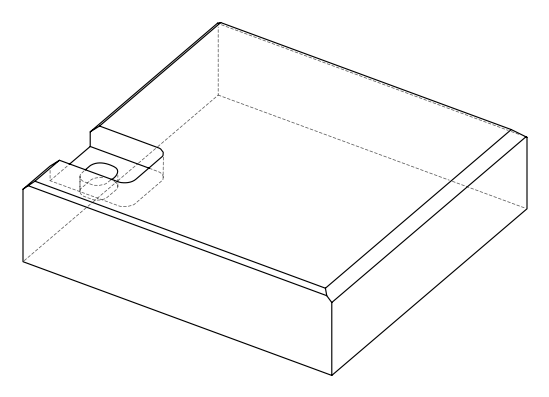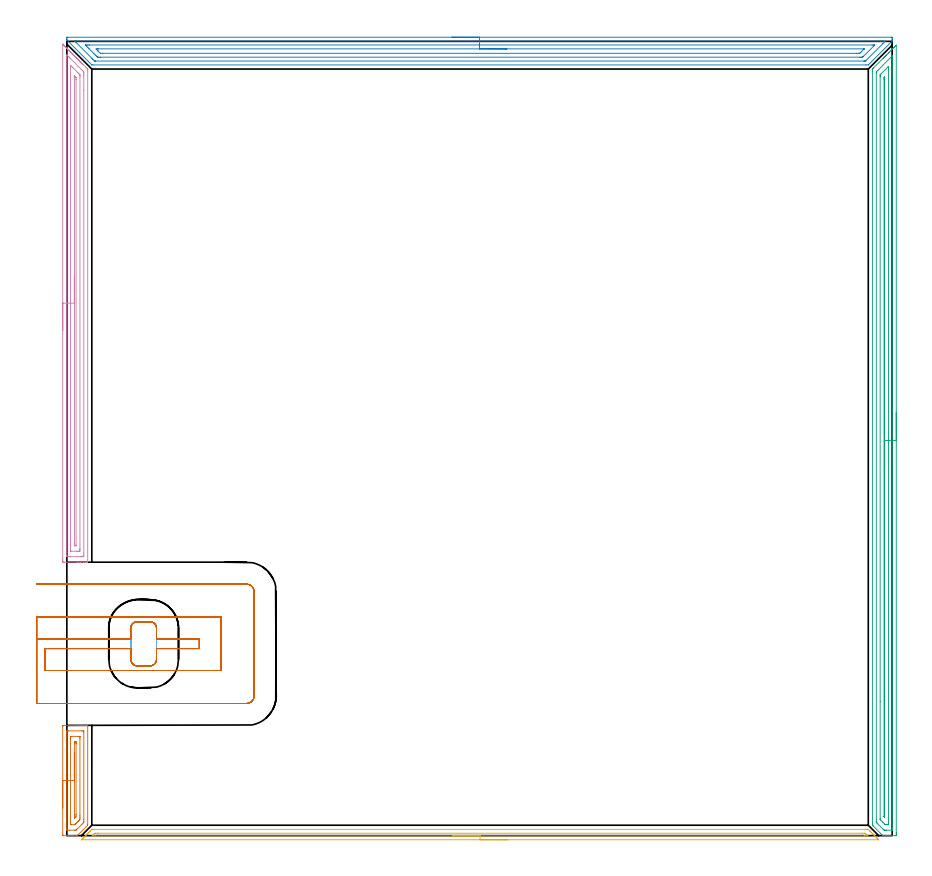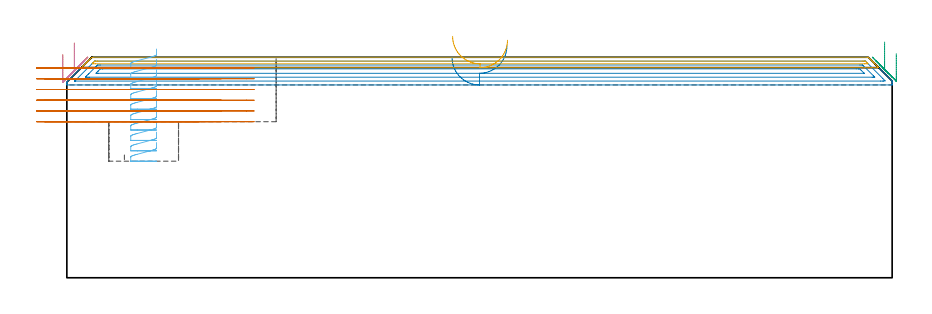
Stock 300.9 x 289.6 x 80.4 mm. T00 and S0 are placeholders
(PLAN: 7 operations, 1 tool changes, 40 min)
(1 AREA_MILL | FG_CHAMFER_SURFACE | UGT0205_001 | 1.44 min | 1894 mm3)
(2 AREA_MILL_1 | FG_CHAMFER_SURFACE_1 | UGT0205_001 | 9.61 min | 15351 mm3)
(3 AREA_MILL_2 | FG_CHAMFER_SURFACE_2 | UGT0205_001 | 9.21 min | 10689 mm3)
(4 AREA_MILL_3 | FG_CHAMFER_SURFACE_3 | UGT0205_001 | 6.08 min | 7799 mm3)
(5 AREA_MILL_4 | FG_CHAMFER_SURFACE_4 | UGT0205_001 | 4.75 min | 2064 mm3)
(6 MILL_RECTANGULAR_POCKET | POCKET_RECTANGULAR_STRAIGHT | UGT0201_008 | Follow Part, ap 4, ae 75% | 2.02 min | 27389 mm3)
(7 MILL_SLOT | SLOT_PARTIAL_RECTANGULAR | UGT0201_008 | Follow Part, ap 4, ae 75% | 6.9 min | 88073 mm3)
(TOOL UGT0205_001 | Chamfer Mill 20 x 3 x 45 deg. | D20 FL50 Z2)
(TOOL UGT0201_008 | End Mill 16 mm | D16 FL32 Z4)
(OP 1 AREA_MILL)
G17 G21 G94 G90
T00 M6
G54
G17 G0 G90 X-1.5 Y10.1 S1061 M3
G43 Z90.4 H0
Z81.3
G94 G1 Y10.138 Z80.428 F250.
Y10.252 Z79.564
Y10.441 Z78.712
Y10.703 Z77.88
Y11.037 Z77.074
Y11.44 Z76.3
Y11.908 Z75.564
Y12.44 Z74.872
Y13.029 Z74.229
Y13.672 Z73.64
Y14.364 Z73.108
Y15.1 Z72.64
Y15.874 Z72.237
Y16.68 Z71.903
Y17.512 Z71.641
Y18.364 Z71.452
Y19.228 Z71.338
Y20.1 Z71.3
Y39.649
X-1.496 Y39.99 Z71.302
X-1.491 Y40.19 Z71.305
X-1.286 Y40.2 Z71.511
X3.494 Z76.288
X4.169 Z76.967
X4.383 Z77.18
X5.058 Z77.855
X5.272 Z78.068
X5.699 Z78.498
X6.621 Z79.42
X7.049 Z79.847
X7.336 Z80.134
X7.57 Y40.19 Z80.362
X7.58 Y40.177 Z80.373
X7.595 Y40.137 Z80.391
X7.6 Y40.093 Z80.4
Y4.106
X7.599 Y3.805 Z80.385
X7.503 Y3.703 Z80.303
X4.288 Y0.488 Z77.088
X4.056 Y0.255 Z76.854
X3.939 Y0.138 Z76.735
X3.807 Y0.01 Z76.604
X3.747 Y0. Z76.547
X2.145 Z74.944
X1.717 Z74.513
X1.503 Z74.3
X0.829 Z73.626
X0.615 Z73.412
X-0.06 Z72.733
X-1.496 Y0.002 Z71.299
X-1.497 Y0.003 Z71.298
X-1.5 Y0.551 Z71.3
Y20.1
X-0.086 Z72.714
X-0.085 Y37.872 Z72.715
X-0.084 Y37.896 Z72.716
X-0.06 Y38.19 Z72.74
X0.501 Y38.199 Z73.301
X5.272 Y38.2 Z78.072
X5.834 Y38.198 Z78.634
X6.16 Y38.19 Z78.96
X6.184 Y37.872 Z78.984
X6.185 Y37.847 Z78.985
X6.186 Y5.883 Z78.986
X6.184 Y4.994 Z78.984
X6.183 Y4.971 Z78.983
X6.16 Y4.822 Z78.96
X5.806 Y4.46 Z78.606
X5.456 Y4.106 Z78.256
X5.364 Y4.013 Z78.164
X3.679 Y2.328 Z76.479
X3.586 Y2.236 Z76.386
X3.494 Y2.147 Z76.294
X3.351 Y2.013 Z76.151
X3.214 Y2.007 Z76.014
X2.933 Y2.001 Z75.733
X0.829 Y2. Z73.629
X0.266 Y2.002 Z73.066
X-0.06 Y2.01 Z72.74
X-0.084 Y2.328 Z72.716
X-0.085 Y2.353 Z72.715
X-0.086 Y20.1 Z72.714
X1.328 Z74.128
X1.329 Y35.206 Z74.129
X1.33 Y35.593 Z74.13
X1.334 Y36.094 Z74.134
X1.335 Y36.182 Z74.135
X1.506 Y36.193 Z74.306
X1.613 Y36.199 Z74.413
X4.383 Y36.2 Z77.183
X4.488 Y36.198 Z77.288
X4.699 Y36.193 Z77.499
X4.757 Y36.19 Z77.557
X4.765 Y36.179 Z77.565
X4.768 Y36.149 Z77.568
X4.769 Y36.094 Z77.569
X4.771 Y35.706 Z77.571
X4.772 Y35.206 Z77.572
X4.771 Y7.271 Z77.571
Y6.771
X4.769 Y6.385 Z77.569
X4.764 Y5.883 Z77.564
X4.578 Y5.687 Z77.378
X4.383 Y5.485 Z77.183
X4.139 Y5.238 Z76.939
X3.895 Y4.994 Z76.695
X3.494 Y4.593 Z76.294
X3.25 Y4.35 Z76.05
X3.003 Y4.106 Z75.803
X2.923 Y4.034 Z75.723
X2.886 Y4.01 Z75.686
X2.817 Y4.006 Z75.617
X2.71 Y4.001 Z75.51
X1.717 Y4. Z74.517
X1.612 Y4.002 Z74.412
X1.401 Y4.007 Z74.201
X1.343 Y4.01 Z74.143
X1.335 Y4.021 Z74.135
X1.332 Y4.051 Z74.132
X1.331 Y4.106 Z74.131
X1.329 Y4.494 Z74.129
X1.328 Y4.994 Z74.128
Y20.1
X2.743 Z75.543
Y33.566
X2.748 Y34.175 Z75.548
X2.75 Y34.19 Z75.55
X2.765 Y34.193 Z75.565
X2.805 Y34.197 Z75.605
X2.887 Y34.199 Z75.687
X3.05 Y34.2 Z75.85
X3.214 Y34.199 Z76.014
X3.295 Y34.197 Z76.095
X3.335 Y34.193 Z76.135
X3.35 Y34.19 Z76.15
X3.351 Y34.179 Z76.151
X3.357 Y33.566 Z76.157
Y33.429
Y7.66
X3.356 Y7.523 Z76.156
X3.351 Y6.914 Z76.151
X3.219 Y6.771 Z76.019
X3.085 Y6.637 Z75.885
X2.911 Y6.466 Z75.711
X2.75 Y6.311 Z75.55
X2.744 Y6.633 Z75.544
X2.743 Y7.523 Z75.543
Y20.1
Y20.972 Z75.581
Y21.836 Z75.695
Y22.688 Z75.883
Y23.52 Z76.146
Y24.326 Z76.48
Y25.1 Z76.882
Y25.836 Z77.351
Y26.528 Z77.882
Y27.171 Z78.472
Y27.76 Z79.115
Y28.292 Z79.807
Y28.76 Z80.543
Y29.163 Z81.316
Y29.497 Z82.122
Y29.759 Z82.954
Y29.948 Z83.806
Y30.062 Z84.671
Y30.1 Z85.543
G0 Z90.4
M5
M2
(OP 2 AREA_MILL_1)
G17 G21 G94 G90
T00 M6
G54
G17 G0 G90 X140.45 Y291.1 S1061 M3
G43 Z90.4 H0
Z80.3
G94 G1 X140.488 Z79.428 F250.
X140.602 Z78.564
X140.791 Z77.712
X141.053 Z76.88
X141.387 Z76.074
X141.79 Z75.3
X142.259 Z74.564
X142.79 Z73.872
X143.379 Z73.229
X144.022 Z72.64
X144.714 Z72.109
X145.45 Z71.64
X146.224 Z71.237
X147.03 Z70.903
X147.862 Z70.641
X148.714 Z70.452
X149.578 Z70.338
X150.45 Z70.3
X300.747
X300.823 Y291.098 Z70.302
X300.89 Y291.092 Z70.305
X300.9 Y290.788 Z70.611
Y290.226 Z71.173
X300.89 Y289.693 Z71.704
X300.816 Y289.616 Z71.783
X300.747 Y289.546 Z71.852
X292.274 Y281.074 Z80.326
X292.204 Y281.006 Z80.392
X291.382 Y281. Z80.4
X9.518
X9.099 Y281.006 Z80.392
X9.018 Y281.081 Z80.316
X0.153 Y289.946 Z71.452
X0.04 Y290.062 Z71.336
X0.01 Y290.096 Z71.301
X0. Y290.367 Z71.032
Y290.789 Z70.61
X0.01 Y291.092 Z70.305
X0.078 Y291.1 Z70.3
X150.45
Y289.686 Z71.714
X296.733
X297.559 Y289.682 Z71.718
X297.625 Y289.679 Z71.721
X298.354 Y289.616 Z71.784
X297.475 Y288.725 Z72.675
X291.308 Y282.558 Z78.842
X291.232 Y282.484 Z78.916
X291.186 Y282.443 Z78.957
X291.166 Y282.427 Z78.973
X291.047 Y282.421 Z78.979
X290.768 Y282.416 Z78.984
X290.629 Y282.415 Z78.985
X10.41
X10.341 Y282.416 Z78.984
X10.202 Y282.421 Z78.979
X10.135 Y282.426 Z78.974
X10.114 Y282.444 Z78.956
X10.069 Y282.484 Z78.916
X9.518 Y283.031 Z78.369
X9.174 Y283.375 Z78.025
X3.275 Y289.275 Z72.125
X2.937 Y289.616 Z71.784
X2.891 Y289.667 Z71.733
X2.884 Y289.675 Z71.725
X2.905 Y289.679 Z71.721
X2.996 Y289.682 Z71.718
X3.135 Y289.685 Z71.715
X3.205 Y289.686 Z71.714
X150.45
Y288.272 Z73.128
X293.619 Y288.271 Z73.129
X294.057 Y288.27 Z73.13
X294.515 Y288.267 Z73.133
X294.535 Y288.265 Z73.135
X294.547 Y288.257 Z73.143
X294.537 Y288.245 Z73.155
X294.134 Y287.833 Z73.567
X294.096 Y287.795 Z73.605
X290.49 Y284.189 Z77.211
X290.213 Y283.92 Z77.48
X290.135 Y283.847 Z77.553
X290.03 Y283.835 Z77.565
X289.598 Y283.831 Z77.569
X289.144 Y283.829 Z77.571
X12.194
X11.738 Y283.831 Z77.569
X11.302 Y283.835 Z77.565
X11.165 Y283.846 Z77.554
X11.022 Y283.985 Z77.415
X10.734 Y284.267 Z77.133
X10.41 Y284.589 Z76.811
X9.841 Y285.158 Z76.242
X8.058 Y286.941 Z74.459
X7.735 Y287.265 Z74.135
X7.169 Y287.833 Z73.567
X6.843 Y288.167 Z73.233
X6.76 Y288.265 Z73.135
X6.843 Y288.266 Z73.134
X7.297 Y288.27 Z73.13
X7.735 Y288.271 Z73.129
X8.188
X150.45 Y288.272 Z73.128
Y286.857 Z74.543
X290.49
X290.576 Y286.855 Z74.545
X290.686 Y286.85 Z74.55
X290.679 Y286.838 Z74.562
X290.639 Y286.792 Z74.608
X290.551 Y286.7 Z74.7
X290.49 Y286.638 Z74.762
X289.75 Y285.898 Z75.502
X289.598 Y285.747 Z75.653
X289.301 Y285.455 Z75.945
X289.099 Y285.26 Z76.14
X288.706 Y285.246 Z76.154
X288.62 Y285.244 Z76.156
X287.814 Y285.243 Z76.157
X13.086
X13.001 Y285.244 Z76.156
X12.194 Y285.261 Z76.139
X11.399 Y286.05 Z75.35
X11.302 Y286.147 Z75.253
X10.62 Y286.841 Z74.559
X11.302 Y286.855 Z74.545
X11.387 Y286.856 Z74.544
X150.45 Y286.857 Z74.543
X151.322 Z74.581
X152.187 Z74.695
X153.038 Z74.883
X153.87 Z75.146
X154.676 Z75.48
X155.45 Z75.882
X156.186 Z76.351
X156.878 Z76.882
X157.521 Z77.472
X158.11 Z78.115
X158.642 Z78.807
X159.11 Z79.543
X159.513 Z80.317
X159.847 Z81.123
X160.109 Z81.955
X160.298 Z82.806
X160.412 Z83.671
X160.45 Z84.543
G0 Z90.4
M5
M2
(OP 3 AREA_MILL_2)
G17 G21 G94 G90
T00 M6
G54
G17 G0 G90 X302.4 Y154.1 S1061 M3
G43 Z90.4 H0
Z81.7
G94 G1 Y154.062 Z80.828 F250.
Y153.948 Z79.963
Y153.759 Z79.112
Y153.497 Z78.28
Y153.163 Z77.474
Y152.76 Z76.7
Y152.292 Z75.964
Y151.76 Z75.272
Y151.171 Z74.629
Y150.528 Z74.04
Y149.836 Z73.508
Y149.1 Z73.04
Y148.326 Z72.637
Y147.52 Z72.303
Y146.688 Z72.041
Y145.837 Z71.852
Y144.972 Z71.738
Y144.1 Z71.7
Y1.112
X302.399 Y0.626 Z71.701
X302.395 Y0.223 Z71.702
X302.392 Y0.01 Z71.705
X302. Y0. Z72.096
X300.244 Z73.85
X299.718 Z74.379
X299.367 Z74.729
X298.84 Z75.255
X298.489 Z75.605
X297.611 Y0.001 Z76.487
X297.508 Y0.003 Z76.589
X297.474 Y0.03 Z76.625
X297.172 Y0.328 Z76.928
X296.733 Y0.765 Z77.363
X293.993 Y3.506 Z80.105
X293.845 Y3.656 Z80.252
X293.7 Y3.805 Z80.385
Y4.202 Z80.4
Y278.635
X293.707 Y279.5 Z80.393
X293.732 Y279.529 Z80.368
X294.1 Y279.901 Z79.998
X297.611 Y283.413 Z76.485
X297.75 Y283.551 Z76.347
X297.908 Y283.709 Z76.19
X298.05 Y283.852 Z76.045
X298.197 Y283.998 Z75.901
X298.339 Y284.14 Z75.759
X298.489 Y284.291 Z75.606
X298.644 Y284.445 Z75.454
X298.77 Y284.571 Z75.328
X298.928 Y284.73 Z75.167
X299.44 Y285.24 Z74.66
X299.687 Y285.488 Z74.411
X299.806 Y285.607 Z74.291
X300.368 Y286.168 Z73.732
X300.581 Y286.382 Z73.517
X300.683 Y286.485 Z73.413
X301.122 Y286.923 Z72.977
X301.561 Y287.363 Z72.535
X301.799 Y287.599 Z72.301
X302.281 Y288.082 Z71.818
X302.373 Y288.17 Z71.725
X302.394 Y288.183 Z71.703
X302.399 Y288.17 Z71.699
X302.4 Y144.1 Z71.7
X300.986 Z73.114
Y2.414
X300.984 Y2.036 Z73.116
X300.982 Y2.014 Z73.118
X300.98 Y2.011 Z73.12
X300.966 Y2.007 Z73.134
X300.894 Y2.002 Z73.206
X300.786 Y2.001 Z73.314
X300.651 Y2. Z73.449
X298.895 Z75.205
X298.489 Y2.001 Z75.611
X298.013 Y2.004 Z76.087
X297.969 Y2.01 Z76.131
X297.825 Y2.137 Z76.275
X297.685 Y2.268 Z76.415
X297.611 Y2.339 Z76.489
X295.636 Y4.314 Z78.464
X295.401 Y4.552 Z78.699
X295.235 Y4.724 Z78.865
X295.121 Y4.844 Z78.979
X295.119 Y4.863 Z78.981
X295.116 Y4.955 Z78.984
X295.115 Y5.095 Z78.985
X295.114 Y5.85 Z78.986
X295.115 Y278.118 Z78.985
X295.116 Y278.307 Z78.984
X295.119 Y278.401 Z78.981
X295.121 Y278.445 Z78.979
X295.135 Y278.474 Z78.965
X295.288 Y278.635 Z78.812
X295.573 Y278.923 Z78.527
X295.856 Y279.206 Z78.244
X300.751 Y284.101 Z73.349
X300.888 Y284.236 Z73.212
X300.974 Y284.317 Z73.126
X300.978 Y284.318 Z73.122
X300.98 Y284.313 Z73.12
X300.983 Y284.256 Z73.117
X300.985 Y284.138 Z73.115
X300.986 Y144.1 Z73.114
X299.572 Z74.528
X299.571 Y5.095 Z74.529
X299.57 Y4.888 Z74.53
X299.564 Y4.202 Z74.536
X299.558 Y4.007 Z74.542
X299.367 Y4.005 Z74.733
X298.685 Y4.002 Z75.415
X298.489 Y4.007 Z75.611
X298.425 Y4.01 Z75.675
X298.348 Y4.063 Z75.752
X298.202 Y4.202 Z75.898
X297.611 Y4.789 Z76.489
X297.304 Y5.095 Z76.796
X296.733 Y5.67 Z77.367
X296.576 Y5.832 Z77.524
X296.539 Y5.872 Z77.561
X296.535 Y5.921 Z77.565
X296.532 Y5.989 Z77.568
X296.529 Y6.197 Z77.571
X296.528 Y48.925 Z77.572
X296.529 Y276.847 Z77.571
X296.53 Y277.055 Z77.57
X296.532 Y277.264 Z77.568
X296.535 Y277.4 Z77.565
X296.554 Y277.443 Z77.546
X296.581 Y277.473 Z77.519
X296.733 Y277.633 Z77.367
X299.444 Y280.344 Z74.656
X299.524 Y280.423 Z74.576
X299.545 Y280.437 Z74.555
X299.565 Y280.449 Z74.535
X299.566 Y280.423 Z74.534
X299.57 Y280.292 Z74.53
X299.571 Y280.214 Z74.529
X299.572 Y279.529 Z74.528
Y144.1
X298.157 Z75.943
Y7.559
X298.155 Y7.224 Z75.945
X298.15 Y6.883 Z75.95
X298.143 Y6.717 Z75.957
X297.971 Y6.883 Z76.129
X297.951 Y6.91 Z76.149
X297.948 Y6.926 Z76.152
X297.945 Y6.966 Z76.155
X297.943 Y7.05 Z76.157
Y275.615
X297.944 Y275.953 Z76.156
X297.947 Y276.249 Z76.153
X297.95 Y276.375 Z76.15
X298.006 Y276.445 Z76.094
X298.071 Y276.518 Z76.029
X298.113 Y276.559 Z75.987
X298.144 Y276.584 Z75.956
X298.15 Y276.587 Z75.95
X298.152 Y276.566 Z75.948
X298.155 Y276.462 Z75.945
X298.157 Y276.291 Z75.943
Y144.1
Y143.228 Z75.981
Y142.364 Z76.095
Y141.512 Z76.283
Y140.68 Z76.546
Y139.874 Z76.88
Y139.1 Z77.282
Y138.364 Z77.751
Y137.672 Z78.282
Y137.029 Z78.872
Y136.44 Z79.515
Y135.909 Z80.207
Y135.44 Z80.943
Y135.037 Z81.716
Y134.703 Z82.522
Y134.441 Z83.354
Y134.252 Z84.206
Y134.138 Z85.071
Y134.1 Z85.943
G0 Z90.4
M5
M2
(OP 4 AREA_MILL_3)
G17 G21 G94 G90
T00 M6
G54
G17 G0 G90 X-1.5 Y184.15 S1061 M3
G43 Z90.4 H0
Z81.3
G94 G1 Y184.188 Z80.428 F250.
Y184.302 Z79.564
Y184.491 Z78.712
Y184.753 Z77.88
Y185.087 Z77.074
Y185.49 Z76.3
Y185.959 Z75.564
Y186.49 Z74.872
Y187.079 Z74.229
Y187.722 Z73.64
Y188.414 Z73.108
Y189.15 Z72.64
Y189.924 Z72.237
Y190.73 Z71.903
Y191.562 Z71.641
Y192.414 Z71.452
Y193.278 Z71.338
Y194.15 Z71.3
Y288.348
X-1.495 Y288.574 Z71.304
X-1.493 Y288.582 Z71.305
X-1.473 Y288.574 Z71.325
X-1.419 Y288.52 Z71.38
X-1.155 Y288.255 Z71.645
X-0.949 Y288.05 Z71.848
X-0.878 Y287.979 Z71.921
X-0.724 Y287.825 Z72.075
X-0.652 Y287.754 Z72.144
X-0.58 Y287.681 Z72.219
X-0.429 Y287.53 Z72.37
X-0.356 Y287.458 Z72.44
X-0.282 Y287.383 Z72.517
X-0.135 Y287.235 Z72.664
X-0.06 Y287.162 Z72.736
X0.016 Y287.085 Z72.815
X0.16 Y286.941 Z72.959
X0.236 Y286.866 Z73.032
X0.313 Y286.787 Z73.113
X0.454 Y286.646 Z73.253
X0.532 Y286.57 Z73.329
X0.611 Y286.489 Z73.41
X0.749 Y286.352 Z73.548
X0.829 Y286.273 Z73.625
X0.909 Y286.191 Z73.708
X1.043 Y286.057 Z73.843
X1.125 Y285.977 Z73.921
X1.207 Y285.893 Z74.006
X1.338 Y285.763 Z74.137
X1.421 Y285.681 Z74.217
X1.505 Y285.596 Z74.304
X1.632 Y285.468 Z74.432
X1.717 Y285.385 Z74.513
X1.803 Y285.298 Z74.602
X1.927 Y285.173 Z74.726
X2.013 Y285.089 Z74.809
X2.101 Y285. Z74.9
X2.222 Y284.879 Z75.021
X2.31 Y284.792 Z75.106
X2.398 Y284.702 Z75.198
X2.516 Y284.584 Z75.315
X2.606 Y284.496 Z75.402
X2.696 Y284.404 Z75.496
X2.811 Y284.29 Z75.61
X2.902 Y284.2 Z75.698
X2.994 Y284.106 Z75.793
X3.105 Y283.995 Z75.905
X3.198 Y283.904 Z75.994
X3.292 Y283.808 Z76.091
X3.4 Y283.7 Z76.199
X3.494 Y283.608 Z76.29
X3.59 Y283.511 Z76.389
X3.694 Y283.406 Z76.494
X3.791 Y283.311 Z76.587
X3.888 Y283.213 Z76.687
X3.989 Y283.111 Z76.788
X4.087 Y283.015 Z76.883
X4.186 Y282.915 Z76.985
X4.284 Y282.817 Z77.083
X4.383 Y282.719 Z77.179
X4.483 Y282.617 Z77.283
X4.578 Y282.522 Z77.378
X4.679 Y282.423 Z77.475
X4.781 Y282.319 Z77.581
X4.873 Y282.228 Z77.672
X4.975 Y282.127 Z77.771
X5.079 Y282.021 Z77.879
X5.167 Y281.933 Z77.967
X5.271 Y281.83 Z78.068
X5.377 Y281.723 Z78.177
X5.462 Y281.638 Z78.261
X5.568 Y281.534 Z78.364
X5.675 Y281.425 Z78.474
X5.756 Y281.344 Z78.556
X5.864 Y281.238 Z78.66
X7.049 Y280.053 Z79.845
X7.165 Y279.936 Z79.963
X7.493 Y279.608 Z80.291
X7.513 Y279.587 Z80.31
X7.599 Y279.495 Z80.386
X7.6 Y279.042 Z80.4
Y99.875
X7.597 Y99.71 Z80.388
X7.56 Y99.707 Z80.351
X7.169 Y99.7 Z79.968
X6.855 Z79.655
X6.16 Z78.955
X4.924 Z77.721
X4.383 Z77.177
X3.765 Z76.56
X-0.949 Y99.701 Z71.849
X-1.188 Y99.703 Z71.609
X-1.492 Y99.708 Z71.306
X-1.494 Y99.773 Z71.303
X-1.499 Y100.322 Z71.301
X-1.5 Y100.876 Z71.3
Y194.15
X-0.086 Z72.714
Y283.511
X-0.085 Y284.404 Z72.715
X-0.084 Y284.428 Z72.716
X-0.06 Y284.698 Z72.74
X0.243 Y284.404 Z73.043
X0.829 Y283.822 Z73.629
X1.14 Y283.511 Z73.94
X5.271 Y279.378 Z78.071
X5.606 Y279.042 Z78.406
X6.16 Y278.478 Z78.96
X6.184 Y278.149 Z78.984
X6.185 Y278.124 Z78.985
X6.186 Y277.255 Z78.986
Y271.81
Y103.002
X6.185 Y102.109 Z78.985
X6.184 Y102.085 Z78.984
X6.16 Y101.71 Z78.96
X5.676 Y101.702 Z78.476
X5.271 Y101.701 Z78.071
X4.789 Y101.7 Z77.589
X1.235 Z74.035
X0.829 Y101.701 Z73.629
X0.344 Y101.702 Z73.144
X-0.06 Y101.71 Z72.74
X-0.084 Y102.109 Z72.716
X-0.085 Y102.134 Z72.715
X-0.086 Y194.15 Z72.714
X1.328 Z74.128
X1.329 Y279.936 Z74.129
X1.33 Y280.326 Z74.13
X1.334 Y280.83 Z74.134
X1.335 Y280.849 Z74.135
X1.364 Y280.83 Z74.164
X1.717 Y280.482 Z74.517
X2.265 Y279.936 Z75.065
X4.052 Y278.149 Z76.852
X4.383 Y277.817 Z77.183
X4.662 Y277.535 Z77.462
X4.731 Y277.462 Z77.531
X4.762 Y277.427 Z77.562
X4.765 Y277.385 Z77.565
X4.768 Y277.255 Z77.568
X4.771 Y276.865 Z77.571
Y104.79
X4.77 Y104.4 Z77.57
X4.767 Y103.896 Z77.567
X4.764 Y103.71 Z77.564
X4.575 Y103.703 Z77.375
X4.383 Y103.701 Z77.183
X3.689 Y103.7 Z76.489
X1.522 Y103.701 Z74.322
X1.392 Y103.704 Z74.192
X1.346 Y103.709 Z74.146
X1.334 Y103.714 Z74.134
X1.333 Y103.72 Z74.133
X1.33 Y103.766 Z74.13
X1.329 Y103.896 Z74.129
X1.328 Y104.287 Z74.128
Y194.15
X2.743 Z75.543
Y276.362
X2.748 Y276.979 Z75.548
X2.749 Y276.988 Z75.549
X2.753 Y276.986 Z75.553
X2.796 Y276.95 Z75.596
X2.881 Y276.869 Z75.681
X3.05 Y276.701 Z75.85
X3.218 Y276.53 Z76.018
X3.302 Y276.442 Z76.102
X3.341 Y276.398 Z76.141
X3.35 Y276.362 Z76.15
X3.356 Y275.744 Z76.156
X3.357 Y275.606 Z76.157
Y105.959
X3.356 Y105.822 Z76.156
X3.352 Y105.719 Z76.152
X3.35 Y105.71 Z76.15
X3.343 Y105.706 Z76.143
X3.317 Y105.702 Z76.117
X3.264 Y105.701 Z76.064
X3.05 Y105.7 Z75.85
X2.836 Y105.701 Z75.636
X2.783 Y105.702 Z75.583
X2.757 Y105.706 Z75.557
X2.75 Y105.71 Z75.55
X2.748 Y105.719 Z75.548
X2.745 Y105.821 Z75.545
X2.743 Y106.439 Z75.543
Y106.577
Y194.15
Y195.022 Z75.581
Y195.887 Z75.695
Y196.738 Z75.883
Y197.57 Z76.146
Y198.376 Z76.48
Y199.15 Z76.882
Y199.886 Z77.351
Y200.578 Z77.882
Y201.221 Z78.472
Y201.811 Z79.115
Y202.342 Z79.807
Y202.81 Z80.543
Y203.213 Z81.316
Y203.547 Z82.122
Y203.809 Z82.954
Y203.998 Z83.806
Y204.112 Z84.671
Y204.15 Z85.543
G0 Z90.4
M5
M2
(OP 5 AREA_MILL_4)
G17 G21 G94 G90
T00 M6
G54
G17 G0 G90 X160.65 Y-1.5 S1061 M3
G43 Z90.4 H0
Z86.6
G94 G1 X160.612 Z85.728 F250.
X160.498 Z84.863
X160.309 Z84.012
X160.047 Z83.18
X159.713 Z82.374
X159.31 Z81.6
X158.841 Z80.864
X158.31 Z80.172
X157.721 Z79.529
X157.078 Z78.94
X156.386 Z78.408
X155.65 Z77.94
X154.876 Z77.537
X154.07 Z77.203
X153.238 Z76.941
X152.386 Z76.752
X151.521 Z76.638
X150.65 Z76.6
X5.54
X5.323 Y-1.494 Z76.604
X5.318 Y-1.493 Z76.605
X5.323 Y-1.476 Z76.622
X5.709 Y-1.091 Z77.009
X5.864 Y-0.934 Z77.162
X5.919 Y-0.881 Z77.218
X6.107 Y-0.692 Z77.407
X6.161 Y-0.638 Z77.459
X6.217 Y-0.583 Z77.516
X6.403 Y-0.397 Z77.702
X6.457 Y-0.341 Z77.755
X6.514 Y-0.285 Z77.814
X6.698 Y-0.102 Z77.997
X6.754 Y-0.045 Z78.052
X6.812 Y0.013 Z78.112
X6.993 Y0.194 Z78.293
X7.05 Y0.252 Z78.348
X7.11 Y0.31 Z78.409
X7.288 Y0.489 Z78.588
X7.347 Y0.548 Z78.645
X7.408 Y0.608 Z78.707
X7.584 Y0.784 Z78.883
X7.643 Y0.845 Z78.941
X7.706 Y0.906 Z79.005
X7.879 Y1.079 Z79.178
X7.94 Y1.141 Z79.238
X8.003 Y1.204 Z79.303
X8.174 Y1.375 Z79.474
X8.236 Y1.438 Z79.534
X8.301 Y1.501 Z79.601
X8.47 Y1.67 Z79.769
X8.533 Y1.734 Z79.831
X9.026 Y2.226 Z80.325
X9.096 Y2.294 Z80.392
X9.492 Y2.3 Z80.4
X291.808
X292.204 Y2.294 Z80.392
X292.274 Y2.226 Z80.325
X292.322 Y2.179 Z80.277
X292.701 Y1.8 Z79.898
X292.767 Y1.734 Z79.831
X292.83 Y1.67 Z79.769
X292.999 Y1.502 Z79.601
X293.064 Y1.438 Z79.534
X293.126 Y1.375 Z79.474
X293.297 Y1.204 Z79.303
X293.36 Y1.141 Z79.238
X293.421 Y1.079 Z79.178
X293.594 Y0.906 Z79.005
X293.657 Y0.845 Z78.941
X293.716 Y0.784 Z78.883
X293.892 Y0.608 Z78.707
X293.953 Y0.548 Z78.645
X294.012 Y0.489 Z78.588
X294.19 Y0.31 Z78.409
X294.25 Y0.252 Z78.348
X294.307 Y0.194 Z78.293
X294.488 Y0.013 Z78.112
X294.546 Y-0.045 Z78.052
X294.602 Y-0.102 Z77.997
X294.786 Y-0.285 Z77.814
X294.843 Y-0.341 Z77.755
X294.897 Y-0.397 Z77.702
X295.083 Y-0.583 Z77.516
X295.139 Y-0.638 Z77.459
X295.193 Y-0.692 Z77.407
X295.381 Y-0.881 Z77.218
X295.436 Y-0.934 Z77.162
X295.591 Y-1.091 Z77.009
X295.679 Y-1.179 Z76.921
X295.88 Y-1.379 Z76.719
X295.977 Y-1.48 Z76.618
X295.983 Y-1.494 Z76.603
X295.977 Y-1.499 Z76.599
X295.76 Y-1.5 Z76.6
X150.65
Y-0.086 Z78.014
X10.386
X9.53 Y-0.082 Z78.018
X9.492 Y-0.079 Z78.021
X9.217 Y-0.045 Z78.055
X9.351 Y0.096 Z78.196
X9.492 Y0.241 Z78.341
X9.797 Y0.542 Z78.642
X10.107 Y0.845 Z78.945
X10.351 Y0.88 Z78.98
X10.386 Y0.882 Z78.982
X11.238 Y0.886 Z78.986
X11.279
X290.021
X290.876 Y0.882 Z78.982
X290.914 Y0.88 Z78.98
X291.193 Y0.845 Z78.945
X291.808 Y0.237 Z78.337
X292.083 Y-0.045 Z78.055
X291.843 Y-0.08 Z78.02
X291.808 Y-0.082 Z78.018
X290.955 Y-0.086 Z78.014
X290.914
X150.65
X149.778 Z78.052
X148.913 Z78.166
X148.062 Z78.355
X147.23 Z78.617
X146.424 Z78.951
X145.65 Z79.354
X144.914 Z79.823
X144.222 Z80.354
X143.579 Z80.943
X142.989 Z81.586
X142.458 Z82.278
X141.99 Z83.014
X141.587 Z83.788
X141.253 Z84.594
X140.991 Z85.426
X140.802 Z86.278
X140.688 Z87.143
X140.65 Z88.014
G0 Z90.4
M5
M2
(OP 6 MILL_RECTANGULAR_POCKET)
G17 G21 G94 G90
T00 M6
G54
G17 G0 G90 X32.7 Y68.055 S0 M3
G43 Z90.4 H0
Z83.4
G94 G1 Y75.6 Z81.378 F250.
Y75.755 Z81.337
X32.633 Y76.183 Z81.221
X32.491 Y76.592 Z81.105
X32.278 Y76.968 Z80.989
X32.001 Y77.301 Z80.873
X31.668 Y77.578 Z80.757
X31.292 Y77.791 Z80.641
X30.883 Y77.933 Z80.525
X30.455 Y78. Z80.409
X25.545 Z79.093
X25.117 Y77.933 Z78.977
X24.708 Y77.791 Z78.861
X24.332 Y77.578 Z78.745
X23.999 Y77.301 Z78.629
X23.722 Y76.968 Z78.513
X23.509 Y76.592 Z78.397
X23.367 Y76.183 Z78.281
X23.3 Y75.755 Z78.165
Y75.6 Z78.124
Y69.95 Z76.61
Y64.3 F500.
G3 X25.7 Y61.9 R2.4
G1 X30.3
G3 X32.7 Y64.3 R2.4
G1 Y75.6
G3 X30.3 Y78. R2.4
G1 X25.7
G3 X23.3 Y75.6 R2.4
G1 Y69.95
Y68.95
G0 X32.7 Y68.055 Z79.61
G1 Y75.6 Z77.588 F250.
Y75.755 Z77.547
X32.633 Y76.183 Z77.431
X32.491 Y76.592 Z77.315
X32.278 Y76.968 Z77.199
X32.001 Y77.301 Z77.083
X31.668 Y77.578 Z76.967
X31.292 Y77.791 Z76.851
X30.883 Y77.933 Z76.735
X30.455 Y78. Z76.619
X25.545 Z75.303
X25.117 Y77.933 Z75.187
X24.708 Y77.791 Z75.071
X24.332 Y77.578 Z74.955
X23.999 Y77.301 Z74.839
X23.722 Y76.968 Z74.723
X23.509 Y76.592 Z74.607
X23.367 Y76.183 Z74.491
X23.3 Y75.755 Z74.375
Y75.6 Z74.334
Y69.95 Z72.82
Y64.3 F500.
G3 X25.7 Y61.9 R2.4
G1 X30.3
G3 X32.7 Y64.3 R2.4
G1 Y75.6
G3 X30.3 Y78. R2.4
G1 X25.7
G3 X23.3 Y75.6 R2.4
G1 Y69.95
Y68.95
G0 X32.7 Y68.055 Z75.82
G1 Y75.6 Z73.798 F250.
Y75.755 Z73.757
X32.633 Y76.183 Z73.641
X32.491 Y76.592 Z73.525
X32.278 Y76.968 Z73.409
X32.001 Y77.301 Z73.293
X31.668 Y77.578 Z73.177
X31.292 Y77.791 Z73.061
X30.883 Y77.933 Z72.945
X30.455 Y78. Z72.829
X25.545 Z71.513
X25.117 Y77.933 Z71.397
X24.708 Y77.791 Z71.281
X24.332 Y77.578 Z71.165
X23.999 Y77.301 Z71.049
X23.722 Y76.968 Z70.933
X23.509 Y76.592 Z70.817
X23.367 Y76.183 Z70.701
X23.3 Y75.755 Z70.585
Y75.6 Z70.544
Y69.95 Z69.03
Y64.3 F500.
G3 X25.7 Y61.9 R2.4
G1 X30.3
G3 X32.7 Y64.3 R2.4
G1 Y75.6
G3 X30.3 Y78. R2.4
G1 X25.7
G3 X23.3 Y75.6 R2.4
G1 Y69.95
Y68.95
G0 X32.7 Y68.055 Z72.03
G1 Y75.6 Z70.008 F250.
Y75.755 Z69.967
X32.633 Y76.183 Z69.851
X32.491 Y76.592 Z69.735
X32.278 Y76.968 Z69.619
X32.001 Y77.301 Z69.503
X31.668 Y77.578 Z69.387
X31.292 Y77.791 Z69.271
X30.883 Y77.933 Z69.155
X30.455 Y78. Z69.039
X25.545 Z67.723
X25.117 Y77.933 Z67.607
X24.708 Y77.791 Z67.491
X24.332 Y77.578 Z67.375
X23.999 Y77.301 Z67.259
X23.722 Y76.968 Z67.143
X23.509 Y76.592 Z67.027
X23.367 Y76.183 Z66.911
X23.3 Y75.755 Z66.795
Y75.6 Z66.754
Y69.95 Z65.24
Y64.3 F500.
G3 X25.7 Y61.9 R2.4
G1 X30.3
G3 X32.7 Y64.3 R2.4
G1 Y75.6
G3 X30.3 Y78. R2.4
G1 X25.7
G3 X23.3 Y75.6 R2.4
G1 Y69.95
Y68.95
G0 X32.7 Y68.055 Z68.24
G1 Y75.6 Z66.218 F250.
Y75.755 Z66.177
X32.633 Y76.183 Z66.061
X32.491 Y76.592 Z65.945
X32.278 Y76.968 Z65.829
X32.001 Y77.301 Z65.713
X31.668 Y77.578 Z65.597
X31.292 Y77.791 Z65.481
X30.883 Y77.933 Z65.365
X30.455 Y78. Z65.249
X25.545 Z63.933
X25.117 Y77.933 Z63.817
X24.708 Y77.791 Z63.701
X24.332 Y77.578 Z63.585
X23.999 Y77.301 Z63.469
X23.722 Y76.968 Z63.353
X23.509 Y76.592 Z63.237
X23.367 Y76.183 Z63.121
X23.3 Y75.755 Z63.005
Y75.6 Z62.964
Y69.95 Z61.45
Y64.3 F500.
G3 X25.7 Y61.9 R2.4
G1 X30.3
G3 X32.7 Y64.3 R2.4
G1 Y75.6
G3 X30.3 Y78. R2.4
G1 X25.7
G3 X23.3 Y75.6 R2.4
G1 Y69.95
Y68.95
G0 X32.7 Y68.055 Z64.45
G1 Y75.6 Z62.428 F250.
Y75.755 Z62.387
X32.633 Y76.183 Z62.271
X32.491 Y76.592 Z62.155
X32.278 Y76.968 Z62.039
X32.001 Y77.301 Z61.923
X31.668 Y77.578 Z61.807
X31.292 Y77.791 Z61.691
X30.883 Y77.933 Z61.575
X30.455 Y78. Z61.459
X25.545 Z60.143
X25.117 Y77.933 Z60.027
X24.708 Y77.791 Z59.911
X24.332 Y77.578 Z59.795
X23.999 Y77.301 Z59.679
X23.722 Y76.968 Z59.563
X23.509 Y76.592 Z59.447
X23.367 Y76.183 Z59.331
X23.3 Y75.755 Z59.215
Y75.6 Z59.174
Y69.95 Z57.66
Y64.3 F500.
G3 X25.7 Y61.9 R2.4
G1 X30.3
G3 X32.7 Y64.3 R2.4
G1 Y75.6
G3 X30.3 Y78. R2.4
G1 X25.7
G3 X23.3 Y75.6 R2.4
G1 Y69.95
Y68.95
G0 X32.7 Y68.055 Z60.66
G1 Y75.6 Z58.638 F250.
Y75.755 Z58.597
X32.633 Y76.183 Z58.481
X32.491 Y76.592 Z58.365
X32.278 Y76.968 Z58.249
X32.001 Y77.301 Z58.133
X31.668 Y77.578 Z58.017
X31.292 Y77.791 Z57.901
X30.883 Y77.933 Z57.785
X30.455 Y78. Z57.669
X25.545 Z56.353
X25.117 Y77.933 Z56.237
X24.708 Y77.791 Z56.121
X24.332 Y77.578 Z56.005
X23.999 Y77.301 Z55.889
X23.722 Y76.968 Z55.773
X23.509 Y76.592 Z55.657
X23.367 Y76.183 Z55.541
X23.3 Y75.755 Z55.425
Y75.6 Z55.384
Y69.95 Z53.87
Y64.3 F500.
G3 X25.7 Y61.9 R2.4
G1 X30.3
G3 X32.7 Y64.3 R2.4
G1 Y75.6
G3 X30.3 Y78. R2.4
G1 X25.7
G3 X23.3 Y75.6 R2.4
G1 Y69.95
Y68.95
G0 X32.7 Y68.055 Z56.87
G1 Y75.6 Z54.848 F250.
Y75.755 Z54.807
X32.633 Y76.183 Z54.691
X32.491 Y76.592 Z54.575
X32.278 Y76.968 Z54.459
X32.001 Y77.301 Z54.343
X31.668 Y77.578 Z54.227
X31.292 Y77.791 Z54.111
X30.883 Y77.933 Z53.995
X30.455 Y78. Z53.879
X25.545 Z52.563
X25.117 Y77.933 Z52.447
X24.708 Y77.791 Z52.331
X24.332 Y77.578 Z52.215
X23.999 Y77.301 Z52.099
X23.722 Y76.968 Z51.983
X23.509 Y76.592 Z51.867
X23.367 Y76.183 Z51.751
X23.3 Y75.755 Z51.635
Y75.6 Z51.594
Y69.95 Z50.08
Y64.3 F500.
G3 X25.7 Y61.9 R2.4
G1 X30.3
G3 X32.7 Y64.3 R2.4
G1 Y75.6
G3 X30.3 Y78. R2.4
G1 X25.7
G3 X23.3 Y75.6 R2.4
G1 Y69.95
Y68.95
G0 X32.7 Y68.055 Z53.08
G1 Y75.6 Z51.058 F250.
Y75.755 Z51.017
X32.633 Y76.183 Z50.901
X32.491 Y76.592 Z50.785
X32.278 Y76.968 Z50.669
X32.001 Y77.301 Z50.553
X31.668 Y77.578 Z50.437
X31.292 Y77.791 Z50.321
X30.883 Y77.933 Z50.205
X30.455 Y78. Z50.089
X25.545 Z48.773
X25.117 Y77.933 Z48.657
X24.708 Y77.791 Z48.541
X24.332 Y77.578 Z48.425
X23.999 Y77.301 Z48.309
X23.722 Y76.968 Z48.193
X23.509 Y76.592 Z48.077
X23.367 Y76.183 Z47.961
X23.3 Y75.755 Z47.845
Y75.6 Z47.804
Y69.95 Z46.29
Y64.3 F500.
G3 X25.7 Y61.9 R2.4
G1 X30.3
G3 X32.7 Y64.3 R2.4
G1 Y75.6
G3 X30.3 Y78. R2.4
G1 X25.7
G3 X23.3 Y75.6 R2.4
G1 Y69.95
Y68.95
G0 X32.7 Y68.055 Z49.29
G1 Y75.6 Z47.268 F250.
Y75.755 Z47.227
X32.633 Y76.183 Z47.111
X32.491 Y76.592 Z46.995
X32.278 Y76.968 Z46.879
X32.001 Y77.301 Z46.763
X31.668 Y77.578 Z46.647
X31.292 Y77.791 Z46.531
X30.883 Y77.933 Z46.415
X30.455 Y78. Z46.299
X25.545 Z44.983
X25.117 Y77.933 Z44.867
X24.708 Y77.791 Z44.751
X24.332 Y77.578 Z44.635
X23.999 Y77.301 Z44.519
X23.722 Y76.968 Z44.403
X23.509 Y76.592 Z44.287
X23.367 Y76.183 Z44.171
X23.3 Y75.755 Z44.055
Y75.6 Z44.014
Y69.95 Z42.5
Y64.3 F500.
G3 X25.7 Y61.9 R2.4
G1 X30.3
G3 X32.7 Y64.3 R2.4
G1 Y75.6
G3 X30.3 Y78. R2.4
G1 X25.7
G3 X23.3 Y75.6 R2.4
G1 Y69.95
Y68.95
G0 Z90.4
M5
M2
(OP 7 MILL_SLOT)
G17 G21 G94 G90
T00 M6
G54
G17 G0 G90 X-11. Y71.7 S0 M3
G43 Z90.4 H0
Z76.483
G94 G1 X-8. F250.
X23.3 F500.
Y74.657
X23.29 Y75.601
G2 X23.408 Y76.341 R4.695
X23.655 Y76.853 R2.637
X24.322 Y77.573 R2.633
G1 X24.38 Y77.609
G2 X25.055 Y77.917 R3.516
X25.276 Y77.957 R4.484
X26.311 Y78. R4.484
G1 X30.392 Y78.003
X30.642 Y77.97
G2 X31.325 Y77.771 R2.023
G1 X31.484 Y77.683
X31.578 Y77.628
G2 X31.864 Y77.421 R2.35
G1 X31.906 Y77.383
X31.984 Y77.313
G2 X32.133 Y77.154 R2.35
X32.307 Y76.915 R2.07
G1 X32.393 Y76.764
G2 X32.646 Y76.104 R2.099
X32.678 Y75.889 R2.1
G1 X32.705 Y75.672
X32.71 Y75.601
X32.7 Y71.7
X48.3
Y68.2
X32.7
Y64.877
X32.712 Y64.388
X32.71 Y64.3
X32.592 Y63.56
X32.262 Y62.903
X32.076 Y62.702
X31.794 Y62.422
X31.691 Y62.334
X31.661 Y62.316
G2 X30.987 Y61.995 R5.284
G1 X30.3 Y61.89
X26.311 Y61.9
X25.806 Y61.888
X25.7 Y61.89
X24.959 Y62.008
X24.269 Y62.362
X23.762 Y62.87
X23.403 Y63.577
X23.29 Y64.3
X23.3 Y68.2
X-8.
Y60.2
X56.3
Y79.7
X-8.
X-11. F250.
Y48.2
X-8.
X65.5 F500.
G3 X68.3 Y51. R2.8
G1 Y88.9
G3 X65.5 Y91.7 R2.8
G1 X-8.
X-11. F250.
G0 Y71.7 Z72.567
G1 X-8.
X23.3 F500.
Y74.657
X23.29 Y75.601
G2 X23.408 Y76.341 R4.695
X23.652 Y76.847 R2.637
X24.322 Y77.573 R2.633
G1 X24.383 Y77.61
G2 X25.055 Y77.917 R3.516
X26.311 Y78. R4.484
G1 X30.392 Y78.003
X30.642 Y77.97
G2 X31.329 Y77.769 R2.023
G1 X31.484 Y77.683
X31.578 Y77.628
G2 X31.864 Y77.421 R2.35
G1 X31.906 Y77.383
X31.983 Y77.313
G2 X32.133 Y77.153 R2.35
X32.307 Y76.915 R2.07
G1 X32.393 Y76.764
G2 X32.636 Y76.152 R2.099
X32.677 Y75.9 R2.1
G1 X32.705 Y75.672
X32.71 Y75.601
X32.7 Y74.657
Y71.7
X48.3
Y68.2
X32.7
Y64.877
X32.712 Y64.388
X32.71 Y64.3
X32.592 Y63.56
X32.262 Y62.903
X32.076 Y62.702
X31.794 Y62.422
X31.691 Y62.334
X31.661 Y62.316
G2 X30.987 Y61.995 R5.285
G1 X30.3 Y61.89
X26.311 Y61.9
X25.806 Y61.888
X25.7 Y61.89
X24.959 Y62.008
X24.267 Y62.364
X23.762 Y62.869
X23.403 Y63.577
X23.29 Y64.3
X23.3 Y68.2
X-8.
Y60.2
X56.3
Y79.7
X-8.
X-11. F250.
Y48.2
X-8.
X65.5 F500.
G3 X68.3 Y51. R2.8
G1 Y88.9
G3 X65.5 Y91.7 R2.8
G1 X-8.
X-11. F250.
G0 Y71.7 Z68.65
G1 X-8.
X23.3 F500.
Y74.657
X23.29 Y75.601
G2 X23.318 Y75.859 R4.695
X23.408 Y76.341 R4.695
X24.077 Y77.369 R2.637
G1 X24.194 Y77.473
X24.318 Y77.571
X24.383 Y77.611
X24.566 Y77.711
G2 X25.055 Y77.917 R3.516
G1 X25.297 Y77.96
X25.355 Y77.969
G2 X25.862 Y78.011 R4.484
G1 X29.488 Y78.
X30.392 Y78.003
X30.642 Y77.97
G2 X31.485 Y77.682 R2.023
X31.893 Y77.396 R2.376
X32.145 Y77.14 R2.35
G1 X32.169 Y77.112
G2 X32.366 Y76.811 R3.293
G1 X32.393 Y76.764
G2 X32.528 Y76.495 R3.294
X32.636 Y76.151 R2.099
G1 X32.71 Y75.601
X32.7 Y74.657
Y71.7
X48.3
Y68.2
X32.7
Y64.877
X32.712 Y64.388
X32.71 Y64.3
X32.592 Y63.558
X32.262 Y62.903
X32.076 Y62.702
X31.79 Y62.419
X31.695 Y62.337
X31.658 Y62.315
G2 X30.984 Y61.994 R5.169
G1 X30.3 Y61.89
X26.311 Y61.9
X25.806 Y61.888
X25.7 Y61.89
X24.959 Y62.008
X24.267 Y62.364
X23.762 Y62.869
X23.403 Y63.577
X23.29 Y64.3
X23.3 Y68.2
X-8.
Y60.2
X56.3
Y79.7
X-8.
X-11. F250.
Y48.2
X-8.
X65.5 F500.
G3 X68.3 Y51. R2.8
G1 Y88.9
G3 X65.5 Y91.7 R2.8
G1 X-8.
X-11. F250.
G0 Y71.7 Z64.733
G1 X-8.
X23.3 F500.
Y74.657
X23.29 Y75.601
G2 X23.318 Y75.859 R4.695
X23.408 Y76.341 R4.695
X24.077 Y77.369 R2.637
G1 X24.194 Y77.473
X24.318 Y77.571
X24.383 Y77.611
X24.566 Y77.711
G2 X25.055 Y77.917 R3.516
G1 X25.297 Y77.96
X25.355 Y77.969
G2 X25.862 Y78.011 R4.484
G1 X29.488 Y78.
X30.392 Y78.003
X30.642 Y77.97
G2 X31.328 Y77.769 R2.023
G1 X31.485 Y77.682
G2 X31.893 Y77.396 R2.376
X32.145 Y77.14 R2.35
G1 X32.169 Y77.112
G2 X32.366 Y76.811 R3.293
G1 X32.393 Y76.764
G2 X32.528 Y76.495 R3.294
X32.636 Y76.151 R2.099
G1 X32.71 Y75.601
X32.7 Y74.657
Y71.7
X48.3
Y68.2
X32.7
Y64.877
X32.712 Y64.388
X32.71 Y64.3
X32.592 Y63.558
X32.262 Y62.903
X32.076 Y62.702
X31.79 Y62.419
X31.695 Y62.337
X31.658 Y62.315
G2 X30.984 Y61.994 R5.169
G1 X30.3 Y61.89
X26.311 Y61.9
X25.806 Y61.888
X25.7 Y61.89
X24.959 Y62.008
X24.268 Y62.363
X23.762 Y62.869
X23.404 Y63.573
X23.29 Y64.3
X23.3 Y68.2
X-8.
Y60.2
X56.3
Y79.7
X-8.
X-11. F250.
Y48.2
X-8.
X65.5 F500.
G3 X68.3 Y51. R2.8
G1 Y88.9
G3 X65.5 Y91.7 R2.8
G1 X-8.
X-11. F250.
G0 Y71.7 Z60.817
G1 X-8.
X23.3 F500.
Y74.657
X23.29 Y75.601
G2 X23.408 Y76.341 R4.695
X24.318 Y77.571 R2.637
X25.055 Y77.917 R3.516
X26.311 Y78. R4.484
G1 X30.392 Y78.003
X30.642 Y77.97
G2 X31.328 Y77.769 R2.023
G1 X31.485 Y77.682
G2 X31.874 Y77.412 R2.35
X32.145 Y77.14 R2.35
G1 X32.223 Y77.05
X32.267 Y76.986
X32.393 Y76.764
G2 X32.677 Y75.9 R2.099
G1 X32.705 Y75.672
X32.71 Y75.601
X32.7 Y74.657
Y71.7
X48.3
Y68.2
X32.7
Y64.877
X32.712 Y64.388
X32.71 Y64.3
X32.592 Y63.56
X32.262 Y62.903
X32.076 Y62.702
X31.79 Y62.419
X31.694 Y62.336
X31.663 Y62.317
G2 X31.249 Y62.106 R5.285
X30.978 Y61.993 R4.843
G1 X30.3 Y61.89
X26.311 Y61.9
X25.806 Y61.888
X25.7 Y61.89
X24.959 Y62.008
X24.268 Y62.363
X23.762 Y62.869
X23.418 Y63.545
X23.402 Y63.58
X23.29 Y64.3
X23.3 Y68.2
X-8.
Y60.2
X56.3
Y79.7
X-8.
X-11. F250.
Y48.2
X-8.
X65.5 F500.
G3 X68.3 Y51. R2.8
G1 Y88.9
G3 X65.5 Y91.7 R2.8
G1 X-8.
X-11. F250.
G0 Y71.7 Z56.9
G1 X-8.
X23.3 F500.
Y74.657
X23.29 Y75.601
G2 X23.408 Y76.341 R4.695
X24.318 Y77.571 R2.637
X25.055 Y77.917 R3.516
X26.311 Y78. R4.484
G1 X30.392 Y78.003
X30.642 Y77.97
G2 X31.328 Y77.769 R2.023
G1 X31.484 Y77.683
X31.579 Y77.627
G2 X31.862 Y77.423 R2.35
G1 X31.912 Y77.378
X31.991 Y77.305
G2 X32.145 Y77.14 R2.35
X32.306 Y76.917 R2.055
G1 X32.393 Y76.764
G2 X32.636 Y76.151 R2.099
X32.677 Y75.9 R2.1
G1 X32.705 Y75.672
X32.71 Y75.601
X32.7 Y74.657
Y71.7
X48.3
Y68.2
X32.7
Y64.877
X32.712 Y64.388
X32.71 Y64.3
X32.592 Y63.56
X32.262 Y62.903
X32.076 Y62.702
X31.79 Y62.419
X31.694 Y62.336
X31.661 Y62.316
G2 X30.978 Y61.993 R4.843
G1 X30.3 Y61.89
X26.311 Y61.9
X25.806 Y61.888
X25.7 Y61.89
X24.959 Y62.008
X24.269 Y62.362
X23.762 Y62.869
X23.425 Y63.531
X23.403 Y63.58
X23.29 Y64.3
X23.3 Y68.2
X-8.
Y60.2
X56.3
Y79.7
X-8.
X-11. F250.
Y48.2
X-8.
X65.5 F500.
G3 X68.3 Y51. R2.8
G1 Y88.9
G3 X65.5 Y91.7 R2.8
G1 X-8.
X-11. F250.
G0 Z90.4
M5
M2
